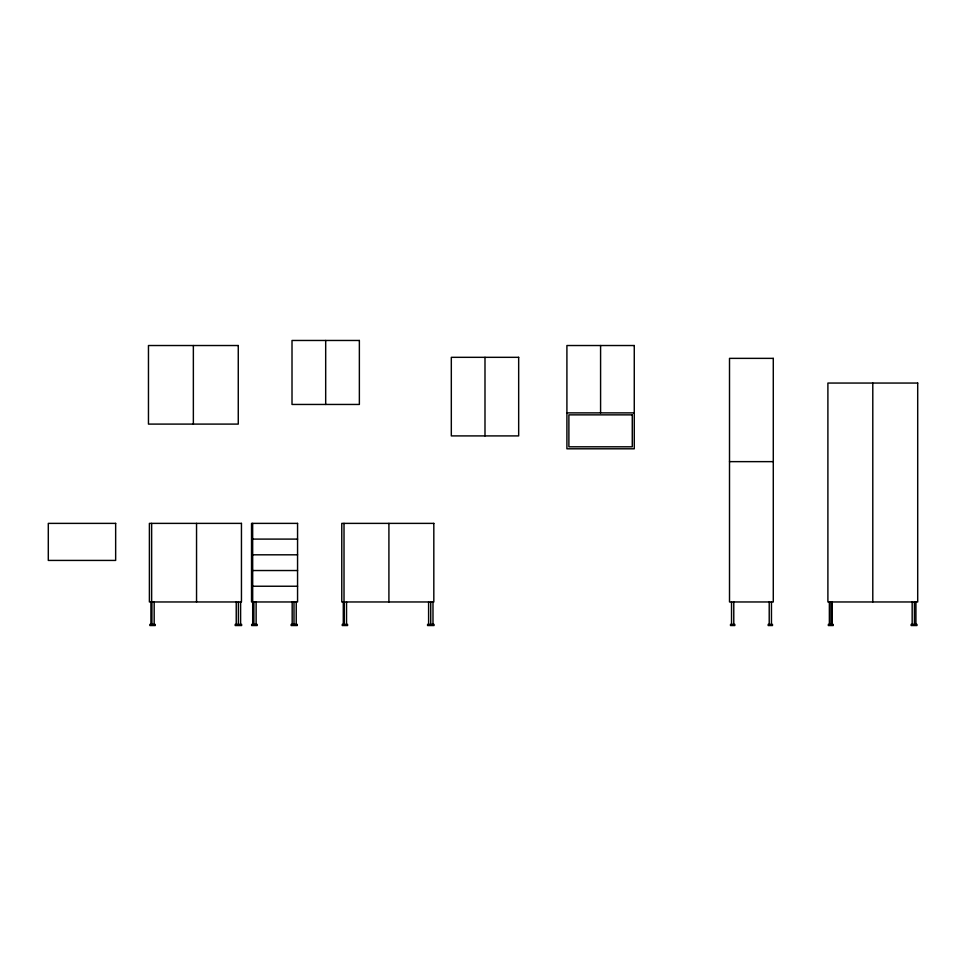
<?xml version="1.0" encoding="UTF-8"?>
<svg xmlns="http://www.w3.org/2000/svg" width="966" height="966" viewBox="0 0 966 966"><rect width="100%" height="100%" fill="white"/><g stroke="black" fill="none" stroke-linecap="round" stroke-linejoin="round"><path stroke-width="1.45" d="M566.909 412.88L634.264 412.88M729.511 461.639L773.283 461.639M252.657 539.1L297.564 539.1M252.657 554.81L297.564 554.81M252.657 570.532L297.564 570.532M252.657 586.241L297.564 586.241M149.79 624.41L155.297 624.41M235.112 624.41L241.729 624.41M251.583 624.41L257.258 624.41M291.056 624.41L297.359 624.41M342.169 624.41L347.663 624.41M427.479 624.41L434.108 624.41M730.405 624.41L734.897 624.41M768.091 624.41L772.583 624.41M828.248 624.41L833.308 624.41M911.047 624.41L917.048 624.41M149.79 625.533L155.297 625.533M235.112 625.533L241.729 625.533M251.583 625.533L257.258 625.533M291.056 625.533L297.359 625.533M342.169 625.533L347.663 625.533M427.479 625.533L434.108 625.533M730.405 625.533L734.897 625.533M768.091 625.533L772.583 625.533M828.248 625.533L833.308 625.533M911.047 625.533L917.048 625.533M915.925 601.963L915.925 624.41M914.416 601.963L914.416 624.41M912.17 601.963L912.17 624.41M872.793 383.055L872.793 601.963M832.185 601.963L832.185 624.41M831.617 601.963L831.617 624.41M829.939 601.963L829.939 624.41M829.371 601.963L829.371 624.41M771.46 601.963L771.46 624.41M769.214 601.963L769.214 624.41M733.774 601.963L733.774 624.41M731.528 601.963L731.528 624.41M600.586 345.526L600.586 412.88M484.992 357.323L484.992 435.908M432.985 601.963L432.985 624.41M430.739 601.963L430.739 624.41M428.602 601.963L428.602 624.41M388.912 523.379L388.912 601.963M346.54 601.963L346.54 624.41M344.294 601.963L344.294 624.41M344.017 523.379L344.017 601.963M343.292 601.963L343.292 624.41M325.687 340.467L325.687 404.452M296.236 601.963L296.236 624.41M293.99 601.963L293.99 624.41M292.179 601.963L292.179 624.41M256.123 601.963L256.123 624.41M253.889 601.963L253.889 624.41M252.706 624.41L252.657 523.379M240.606 601.963L240.606 624.41M238.373 601.963L238.373 624.41M236.235 601.963L236.235 624.41M196.545 523.379L196.545 601.963M193.357 345.526L193.357 424.098M154.174 601.963L154.174 624.41M151.928 601.963L151.928 624.41M151.638 523.379L151.638 601.963M150.925 601.963L150.925 624.41M359.364 340.467L292.01 340.467L292.01 404.452L359.364 404.452L359.364 340.467M238.264 345.526L148.462 345.526L148.462 424.098L238.264 424.098L238.264 345.526M634.264 345.526L566.909 345.526L566.909 448.804L634.264 448.804L634.264 345.526M518.67 357.323L451.315 357.323L451.315 435.908L518.67 435.908L518.67 357.323M773.283 358.362L729.511 358.362L729.511 601.963L773.283 601.963L773.283 358.362M917.7 383.055L827.898 383.055L827.898 601.963L917.7 601.963L917.7 383.055M632.271 414.861L568.889 414.861L568.889 446.811L632.271 446.811L632.271 414.861M115.654 523.379L48.3 523.379L48.3 560.425L115.654 560.425L115.654 523.379M241.452 523.379L149.392 523.379L149.392 601.963L241.452 601.963L241.452 523.379M297.564 523.379L251.534 523.379L251.534 601.963L297.564 601.963L297.564 523.379M433.819 523.379L341.771 523.379L341.771 601.963L433.819 601.963L433.819 523.379"/></g></svg>
